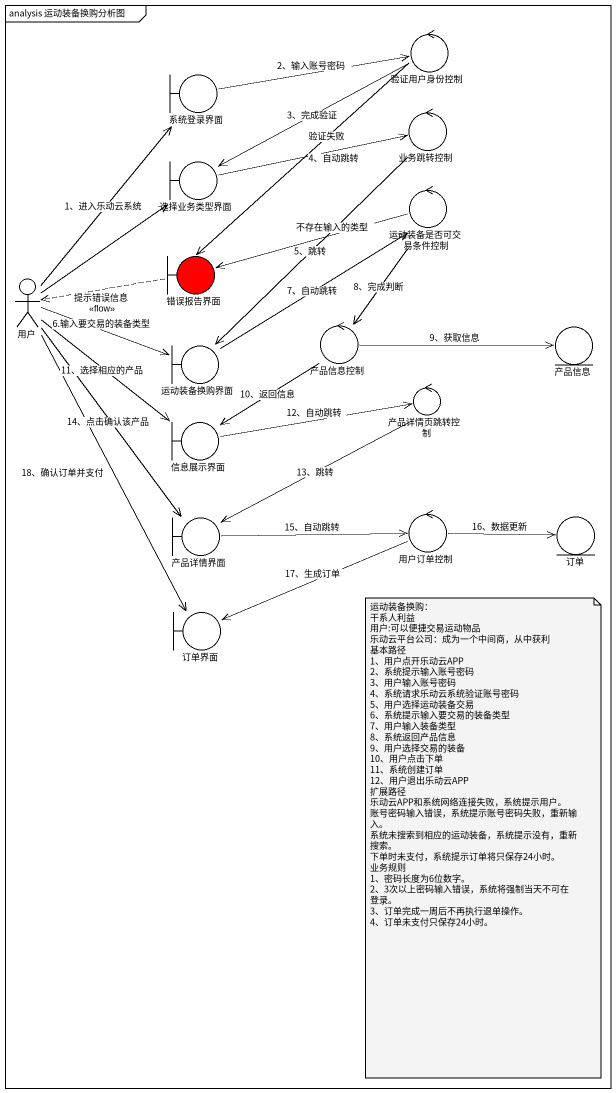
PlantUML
@startuml
mainframe analysis 运动装备换购分析图
control 验证用户身份控制
boundary 系统登录界面
control 业务跳转控制
boundary 选择业务类型界面
control 运动装备是否可交易条件控制
boundary 错误报告界面 #FF0000
actor 用户
control 产品信息控制
entity 产品信息
boundary 运动装备换购界面
control 产品详情页跳转控制
boundary 信息展示界面
boundary 产品详情界面
control 用户订单控制
entity 订单
boundary 订单界面
验证用户身份控制 -left-> 选择业务类型界面 : 3、完成验证
验证用户身份控制 --> 错误报告界面 : 验证失败
系统登录界面 -right-> 验证用户身份控制 : 2、输入账号密码
业务跳转控制 --> 运动装备换购界面 : 5、跳转
选择业务类型界面 -right-> 业务跳转控制 : 4、自动跳转
运动装备是否可交易条件控制 -left-> 错误报告界面 : 不存在输入的类型
运动装备是否可交易条件控制 --> 产品信息控制 : 8、完成判断
错误报告界面 .left.> 用户 : 提示错误信息\n<<flow>>
用户 -up-> 系统登录界面 : 1、进入乐动云系统
用户 -up-> 选择业务类型界面
用户 -right-> 运动装备换购界面 : 6.输入要交易的装备类型
用户 --> 信息展示界面 : 11、选择相应的产品
用户 --> 产品详情界面 : 14、点击确认该产品
用户 --> 订单界面 : 18、确认订单并支付
产品信息控制 -right-> 产品信息 : 9、获取信息
产品信息控制 --> 信息展示界面 : 10、返回信息
运动装备换购界面 -up-> 运动装备是否可交易条件控制 : 7、自动跳转
产品详情页跳转控制 -left-> 产品详情界面 : 13、跳转
信息展示界面 -right-> 产品详情页跳转控制 : 12、自动跳转
产品详情界面 -right-> 用户订单控制 : 15、自动跳转
用户订单控制 -right-> 订单 : 16、数据更新
用户订单控制 -left-> 订单界面 : 17、生成订单
note as N1
  运动装备换购：
  干系人利益
  用户:可以便捷交易运动物品
  乐动云平台公司：成为一个中间商，从中获利
  基本路径
  1、用户点开乐动云APP
  2、系统提示输入账号密码
  3、用户输入账号密码
  4、系统请求乐动云系统验证账号密码
  5、用户选择运动装备交易
  6、系统提示输入要交易的装备类型
  7、用户输入装备类型
  8、系统返回产品信息
  9、用户选择交易的装备
  10、用户点击下单
  11、系统创建订单
  12、用户退出乐动云APP
  扩展路径
  乐动云APP和系统网络连接失败，系统提示用户。
  账号密码输入错误，系统提示账号密码失败，重新输入。
  系统未搜索到相应的运动装备，系统提示没有，重新搜索。
  下单时未支付，系统提示订单将只保存24小时。
  业务规则
  1、密码长度为6位数字。
  2、3次以上密码输入错误，系统将强制当天不可在登录。
  3、订单完成一周后不再执行退单操作。
  4、订单未支付只保存24小时。
end note
@enduml
